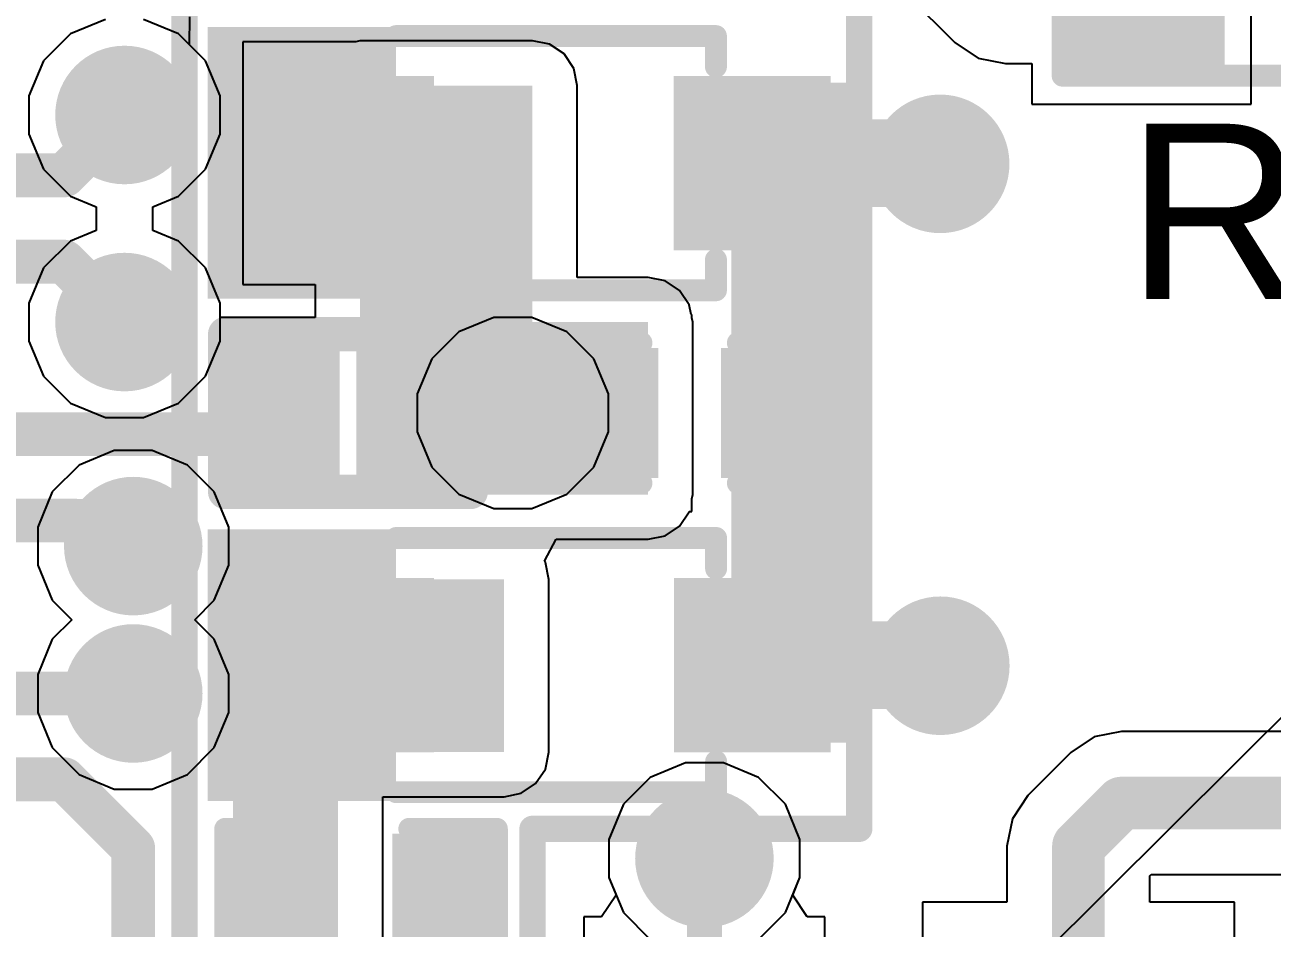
# Model space of a CAD drawing. Header units: millimetres. Extents: x 0 to 5423, y 0 to 5425.
# Drawn here: x 65.77 to 73, y 100.8 to 106.03 of the extents above; entities that cross this region are included whole.
import ezdxf

# ---------------------------------------------------------------- set-up
doc = ezdxf.new("R2010")
doc.units = ezdxf.units.MM
for name, color, linetype in [('BottomLayer', 5, 'Continuous'), ('BottomSolder', 6, 'Continuous'), ('TopLayer', 1, 'Continuous'), ('TopOverlay', 2, 'Continuous'), ('TopPaste', 8, 'Continuous'), ('TopSolder', 216, 'Continuous'), ('ViaHoleLayer', 16, 'Continuous')]:
    doc.layers.add(name, color=color, linetype=linetype)
doc.styles.add('Arial', font='', dxfattribs={"height": 0.2})
doc.styles.get('Arial').set_extended_font_data('Arial')

# ---------------------------------------------------------------- blocks, each defined once
blk = doc.blocks.new('P____PAK_SO_8_138')
at = {"layer": 'TopSolder'}
blk.add_line((2.62857742, -2.43887498), (-5398.322477399999, -5376.64347326), dxfattribs=at)
blk = doc.blocks.new('R___0603_291')
at = {"layer": 'TopLayer'}
for points in [[(-0.3809999999999999, 0.4445), (-0.3810000000000001, -0.4445), (-1.143, -0.4445), (-1.143, 0.4445)], [(1.143, 0.4445), (1.143, -0.4445), (0.3809999999999999, -0.4445), (0.3810000000000001, 0.4445)]]:
    blk.add_hatch(color=1, dxfattribs=at).paths.add_polyline_path(points)
at = {"layer": 'TopPaste'}
for points in [[(-0.3809999999999999, 0.4445), (-0.3810000000000001, -0.4445), (-1.143, -0.4445), (-1.143, 0.4445)], [(1.143, 0.4445), (1.143, -0.4445), (0.3809999999999999, -0.4445), (0.3810000000000001, 0.4445)]]:
    blk.add_hatch(color=8, dxfattribs=at).paths.add_polyline_path(points)
at = {"layer": 'TopSolder'}
for points in [[(-0.2793999999999999, 0.5460999999999999), (-0.2794, -0.5461), (-1.2446, -0.5460999999999999), (-1.2446, 0.5461)], [(1.2446, 0.5460999999999999), (1.2446, -0.5461), (0.2793999999999999, -0.5460999999999999), (0.2794, 0.5461)]]:
    blk.add_hatch(color=216, dxfattribs=at).paths.add_polyline_path(points)
at = {"layer": 'TopOverlay', "const_width": 0.127}
for points in [[(-1.2192, -0.5334), (-1.2192, 0.5334)], [(-1.2192, 0.5334), (1.2192, 0.5334)], [(1.2192, -0.5334), (1.2192, 0.5334)], [(-1.2192, -0.5334), (1.2192, -0.5334)]]:
    blk.add_lwpolyline(points, dxfattribs=at)
at = {"layer": 'TopOverlay', "const_width": 0.0635}
for points in [[(-1.25095, 0.5334, 1), (-1.18745, 0.5334, 1)], [(-1.25095, 0.5334, 1), (-1.18745, 0.5334, 1)], [(1.18745, 0.5334, 1), (1.25095, 0.5334, 1)], [(1.18745, 0.5334, 1), (1.25095, 0.5334, 1)], [(-1.25095, -0.5334, 1), (-1.18745, -0.5334, 1)], [(-1.25095, -0.5334, 1), (-1.18745, -0.5334, 1)], [(1.18745, -0.5334, 1), (1.25095, -0.5334, 1)], [(1.18745, -0.5334, 1), (1.25095, -0.5334, 1)]]:
    blk.add_lwpolyline(points, format="xyb", close=True, dxfattribs=at)
blk = doc.blocks.new('IND_0402_300')
at = {"layer": 'TopLayer'}
for points in [[(-0.5499989, 0.2999994), (-0.1499997, 0.2999994), (-0.1499997, -0.2999994), (-0.5499989, -0.2999994)], [(0.15000224, 0.2999994), (0.55000144, 0.2999994), (0.55000144, -0.2999994), (0.15000224, -0.2999994)]]:
    blk.add_hatch(color=1, dxfattribs=at).paths.add_polyline_path(points)
at = {"layer": 'TopPaste'}
for points in [[(-0.5499989, 0.2999994), (-0.1499997, 0.2999994), (-0.1499997, -0.2999994), (-0.5499989, -0.2999994)], [(0.15000224, 0.2999994), (0.55000144, 0.2999994), (0.55000144, -0.2999994), (0.15000224, -0.2999994)]]:
    blk.add_hatch(color=8, dxfattribs=at).paths.add_polyline_path(points)
at = {"layer": 'TopSolder'}
for points in [[(-0.6515989, 0.4015993999999999), (-0.0483997, 0.4015993999999999), (-0.0483997, -0.4015993999999999), (-0.6515989, -0.4015993999999999)], [(0.04840223999999999, 0.4015993999999999), (0.65160144, 0.4015993999999999), (0.65160144, -0.4015993999999999), (0.04840223999999999, -0.4015993999999999)]]:
    blk.add_hatch(color=216, dxfattribs=at).paths.add_polyline_path(points)
at = {"layer": 'TopOverlay', "const_width": 0.1999996}
for points in [[(-0.7111999999999999, -0.4571999999999999), (-0.7111999999999999, 0.4571999999999999)], [(-0.7111999999999999, 0.4571999999999999), (-0.3048, 0.4571999999999999)], [(-0.3048, 0.4571999999999999), (0.7111999999999999, 0.4571999999999999)], [(0.7111999999999999, -0.4571999999999999), (0.7111999999999999, 0.4571999999999999)], [(-0.7111999999999999, -0.4571999999999999), (-0.3048, -0.4571999999999999)], [(-0.3048, -0.4571999999999999), (0.7111999999999999, -0.4571999999999999)]]:
    blk.add_lwpolyline(points, dxfattribs=at)
at = {"layer": 'TopOverlay', "const_width": 0.0999998}
for points in [[(-0.7611998999999999, 0.4571999999999999, 1), (-0.6612001, 0.4571999999999999, 1)], [(-0.7611998999999999, 0.4571999999999999, 1), (-0.6612001, 0.4571999999999999, 1)], [(-0.3547999, 0.4571999999999999, 1), (-0.2548001, 0.4571999999999999, 1)], [(-0.3547999, 0.4571999999999999, 1), (-0.2548001, 0.4571999999999999, 1)], [(0.6612001, 0.4571999999999999, 1), (0.7611998999999999, 0.4571999999999999, 1)], [(0.6612001, 0.4571999999999999, 1), (0.7611998999999999, 0.4571999999999999, 1)], [(-0.7611998999999999, -0.4571999999999999, 1), (-0.6612001, -0.4571999999999999, 1)], [(-0.7611998999999999, -0.4571999999999999, 1), (-0.6612001, -0.4571999999999999, 1)], [(-0.3547999, -0.4571999999999999, 1), (-0.2548001, -0.4571999999999999, 1)], [(-0.3547999, -0.4571999999999999, 1), (-0.2548001, -0.4571999999999999, 1)], [(0.6612001, -0.4571999999999999, 1), (0.7611998999999999, -0.4571999999999999, 1)], [(0.6612001, -0.4571999999999999, 1), (0.7611998999999999, -0.4571999999999999, 1)]]:
    blk.add_lwpolyline(points, format="xyb", close=True, dxfattribs=at)
blk = doc.blocks.new('SOD_323_336')
at = {"layer": 'TopLayer'}
for points in [[(-0.74999977, -0.4500003700000001), (-1.55000071, -0.4500003699999999), (-1.55000071, 0.4500003700000001), (-0.74999977, 0.4500003699999999)], [(1.55000071, -0.4500003700000001), (0.74999977, -0.4500003699999999), (0.74999977, 0.4500003700000001), (1.55000071, 0.4500003699999999)]]:
    blk.add_hatch(color=1, dxfattribs=at).paths.add_polyline_path(points)
at = {"layer": 'TopOverlay'}
for points in [[(-2.00830942, 0.48216058), (-0.9161094199999998, 0.48216058), (-0.9161094199999998, 0.7869605799999999), (-2.00830942, 0.7869605799999999)], [(-2.00830942, -0.50843942), (-1.57650942, -0.50843942), (-1.57650942, 0.5075605799999999), (-2.00830942, 0.5075605799999999)], [(-2.00830942, -0.78783942), (-0.9161094199999998, -0.78783942), (-0.9161094199999998, -0.48303942), (-2.00830942, -0.48303942)]]:
    blk.add_hatch(color=2, dxfattribs=at).paths.add_polyline_path(points)
at = {"layer": 'TopPaste'}
for points in [[(-0.74999977, -0.4500003700000001), (-1.55000071, -0.4500003699999999), (-1.55000071, 0.4500003700000001), (-0.74999977, 0.4500003699999999)], [(1.55000071, -0.4500003700000001), (0.74999977, -0.4500003699999999), (0.74999977, 0.4500003700000001), (1.55000071, 0.4500003699999999)]]:
    blk.add_hatch(color=8, dxfattribs=at).paths.add_polyline_path(points)
at = {"layer": 'TopSolder'}
for points in [[(-0.69499861, -0.50500153), (-1.60500187, -0.5050015299999998), (-1.60500187, 0.50500153), (-0.69499861, 0.5050015299999998)], [(1.60500187, -0.50500153), (0.69499861, -0.5050015299999998), (0.69499861, 0.50500153), (1.60500187, 0.5050015299999998)]]:
    blk.add_hatch(color=216, dxfattribs=at).paths.add_polyline_path(points)
at = {"layer": 'TopOverlay', "const_width": 0.127}
for points in [[(-0.9143999999999999, 0.7366), (0.9397999999999999, 0.7366)], [(0.9397999999999999, 0.5588), (0.9397999999999999, 0.7366)], [(0.9397999999999999, -0.7366), (0.9397999999999999, -0.5588)], [(-0.9143999999999999, -0.7366), (0.9397999999999999, -0.7366)]]:
    blk.add_lwpolyline(points, dxfattribs=at)
at = {"layer": 'TopOverlay', "const_width": 0.0635}
for points in [[(-0.9461499999999999, 0.7366, 1), (-0.88265, 0.7366, 1)], [(0.9080499999999999, 0.7366, 1), (0.9715499999999999, 0.7366, 1)], [(0.9080499999999999, 0.7366, 1), (0.9715499999999999, 0.7366, 1)], [(0.9080499999999999, 0.5588, 1), (0.9715499999999999, 0.5588, 1)], [(0.9080499999999999, -0.5588, 1), (0.9715499999999999, -0.5588, 1)], [(-0.9461499999999999, -0.7366, 1), (-0.88265, -0.7366, 1)], [(0.9080499999999999, -0.7366, 1), (0.9715499999999999, -0.7366, 1)], [(0.9080499999999999, -0.7366, 1), (0.9715499999999999, -0.7366, 1)]]:
    blk.add_lwpolyline(points, format="xyb", close=True, dxfattribs=at)
blk = doc.blocks.new('SOD_323_337')
at = {"layer": 'TopLayer'}
for points in [[(-0.74999977, -0.4500003700000001), (-1.55000071, -0.4500003699999999), (-1.55000071, 0.4500003700000001), (-0.74999977, 0.4500003699999999)], [(1.55000071, -0.4500003700000001), (0.74999977, -0.4500003699999999), (0.74999977, 0.4500003700000001), (1.55000071, 0.4500003699999999)]]:
    blk.add_hatch(color=1, dxfattribs=at).paths.add_polyline_path(points)
at = {"layer": 'TopOverlay'}
for points in [[(-2.00676002, 0.48513238), (-0.9145600199999999, 0.48513238), (-0.9145600199999999, 0.78993238), (-2.00676002, 0.78993238)], [(-2.00676002, -0.50546762), (-1.57496002, -0.50546762), (-1.57496002, 0.51053238), (-2.00676002, 0.51053238)], [(-2.00676002, -0.7848676199999999), (-0.9145600199999999, -0.7848676199999999), (-0.9145600199999999, -0.4800676199999999), (-2.00676002, -0.4800676199999999)]]:
    blk.add_hatch(color=2, dxfattribs=at).paths.add_polyline_path(points)
at = {"layer": 'TopPaste'}
for points in [[(-0.74999977, -0.4500003700000001), (-1.55000071, -0.4500003699999999), (-1.55000071, 0.4500003700000001), (-0.74999977, 0.4500003699999999)], [(1.55000071, -0.4500003700000001), (0.74999977, -0.4500003699999999), (0.74999977, 0.4500003700000001), (1.55000071, 0.4500003699999999)]]:
    blk.add_hatch(color=8, dxfattribs=at).paths.add_polyline_path(points)
at = {"layer": 'TopSolder'}
for points in [[(-0.69499861, -0.50500153), (-1.60500187, -0.5050015299999998), (-1.60500187, 0.50500153), (-0.69499861, 0.5050015299999998)], [(1.60500187, -0.50500153), (0.69499861, -0.5050015299999998), (0.69499861, 0.50500153), (1.60500187, 0.5050015299999998)]]:
    blk.add_hatch(color=216, dxfattribs=at).paths.add_polyline_path(points)
at = {"layer": 'TopOverlay', "const_width": 0.127}
for points in [[(-0.9143999999999999, 0.7366), (0.9397999999999999, 0.7366)], [(0.9397999999999999, 0.5588), (0.9397999999999999, 0.7366)], [(0.9397999999999999, -0.7366), (0.9397999999999999, -0.5588)], [(-0.9143999999999999, -0.7366), (0.9397999999999999, -0.7366)]]:
    blk.add_lwpolyline(points, dxfattribs=at)
at = {"layer": 'TopOverlay', "const_width": 0.0635}
for points in [[(-0.9461499999999999, 0.7366, 1), (-0.88265, 0.7366, 1)], [(0.9080499999999999, 0.7366, 1), (0.9715499999999999, 0.7366, 1)], [(0.9080499999999999, 0.7366, 1), (0.9715499999999999, 0.7366, 1)], [(0.9080499999999999, 0.5588, 1), (0.9715499999999999, 0.5588, 1)], [(0.9080499999999999, -0.5588, 1), (0.9715499999999999, -0.5588, 1)], [(-0.9461499999999999, -0.7366, 1), (-0.88265, -0.7366, 1)], [(0.9080499999999999, -0.7366, 1), (0.9715499999999999, -0.7366, 1)], [(0.9080499999999999, -0.7366, 1), (0.9715499999999999, -0.7366, 1)]]:
    blk.add_lwpolyline(points, format="xyb", close=True, dxfattribs=at)
blk = doc.blocks.new('____0402_404')
at = {"layer": 'TopLayer'}
for points in [[(-0.6985, -0.3175), (-0.6985, 0.3175), (-0.2412999999999999, 0.3175), (-0.2413, -0.3175)], [(0.2412999999999999, -0.3175), (0.2413, 0.3175), (0.6985, 0.3175), (0.6985, -0.3175)]]:
    blk.add_hatch(color=1, dxfattribs=at).paths.add_polyline_path(points)
at = {"layer": 'TopPaste'}
for points in [[(-0.6985, -0.3175), (-0.6985, 0.3175), (-0.2412999999999999, 0.3175), (-0.2413, -0.3175)], [(0.2412999999999999, -0.3175), (0.2413, 0.3175), (0.6985, 0.3175), (0.6985, -0.3175)]]:
    blk.add_hatch(color=8, dxfattribs=at).paths.add_polyline_path(points)
at = {"layer": 'TopSolder'}
for points in [[(-0.7584998799999999, -0.37749988), (-0.7584998799999999, 0.37749988), (-0.18130012, 0.37749988), (-0.18130012, -0.37749988)], [(0.18130012, -0.37749988), (0.18130012, 0.37749988), (0.7584998799999999, 0.37749988), (0.7584998799999999, -0.37749988)]]:
    blk.add_hatch(color=216, dxfattribs=at).paths.add_polyline_path(points)
at = {"layer": 'TopOverlay', "const_width": 0.127}
for points in [[(-0.2794, 0.4064), (-0.7874, 0.4064)], [(-0.7874, 0.4064), (-0.7874, -0.4064)], [(0.7874, 0.4064), (0.2794, 0.4064)], [(0.7874, 0.4064), (0.7874, -0.4064)], [(-0.2794, -0.4064), (-0.7874, -0.4064)], [(0.7874, -0.4064), (0.2794, -0.4064)]]:
    blk.add_lwpolyline(points, dxfattribs=at)
at = {"layer": 'TopOverlay', "const_width": 0.0635}
for points in [[(-0.8191499999999999, 0.4064, 1), (-0.7556499999999999, 0.4064, 1)], [(-0.8191499999999999, 0.4064, 1), (-0.7556499999999999, 0.4064, 1)], [(-0.31115, 0.4064, 1), (-0.24765, 0.4064, 1)], [(0.24765, 0.4064, 1), (0.31115, 0.4064, 1)], [(0.7556499999999999, 0.4064, 1), (0.8191499999999999, 0.4064, 1)], [(0.7556499999999999, 0.4064, 1), (0.8191499999999999, 0.4064, 1)], [(-0.8191499999999999, -0.4064, 1), (-0.7556499999999999, -0.4064, 1)], [(-0.8191499999999999, -0.4064, 1), (-0.7556499999999999, -0.4064, 1)], [(-0.31115, -0.4064, 1), (-0.24765, -0.4064, 1)], [(0.24765, -0.4064, 1), (0.31115, -0.4064, 1)], [(0.7556499999999999, -0.4064, 1), (0.8191499999999999, -0.4064, 1)], [(0.7556499999999999, -0.4064, 1), (0.8191499999999999, -0.4064, 1)]]:
    blk.add_lwpolyline(points, format="xyb", close=True, dxfattribs=at)
blk = doc.blocks.new('C___0402_406')
at = {"layer": 'TopLayer'}
for points in [[(-0.6985, -0.3175), (-0.6985, 0.3175), (-0.2412999999999999, 0.3175), (-0.2413, -0.3175)], [(0.2412999999999999, -0.3175), (0.2413, 0.3175), (0.6985, 0.3175), (0.6985, -0.3175)]]:
    blk.add_hatch(color=1, dxfattribs=at).paths.add_polyline_path(points)
at = {"layer": 'TopPaste'}
for points in [[(-0.6985, -0.3175), (-0.6985, 0.3175), (-0.2412999999999999, 0.3175), (-0.2413, -0.3175)], [(0.2412999999999999, -0.3175), (0.2413, 0.3175), (0.6985, 0.3175), (0.6985, -0.3175)]]:
    blk.add_hatch(color=8, dxfattribs=at).paths.add_polyline_path(points)
at = {"layer": 'TopSolder'}
for points in [[(-0.7584998799999999, -0.37749988), (-0.7584998799999999, 0.37749988), (-0.18130012, 0.37749988), (-0.18130012, -0.37749988)], [(0.18130012, -0.37749988), (0.18130012, 0.37749988), (0.7584998799999999, 0.37749988), (0.7584998799999999, -0.37749988)]]:
    blk.add_hatch(color=216, dxfattribs=at).paths.add_polyline_path(points)
at = {"layer": 'TopOverlay', "const_width": 0.127}
for points in [[(-0.7874, 0.4064), (-0.7874, -0.4064)], [(-0.2794, 0.4064), (-0.7874, 0.4064)], [(0.7874, 0.4064), (0.2794, 0.4064)], [(0.7874, 0.4064), (0.7874, -0.4064)], [(-0.2794, -0.4064), (-0.7874, -0.4064)], [(0.7874, -0.4064), (0.2794, -0.4064)]]:
    blk.add_lwpolyline(points, dxfattribs=at)
at = {"layer": 'TopOverlay', "const_width": 0.0635}
for points in [[(-0.8191499999999999, 0.4064, 1), (-0.7556499999999999, 0.4064, 1)], [(-0.8191499999999999, 0.4064, 1), (-0.7556499999999999, 0.4064, 1)], [(-0.31115, 0.4064, 1), (-0.24765, 0.4064, 1)], [(0.24765, 0.4064, 1), (0.31115, 0.4064, 1)], [(0.7556499999999999, 0.4064, 1), (0.8191499999999999, 0.4064, 1)], [(0.7556499999999999, 0.4064, 1), (0.8191499999999999, 0.4064, 1)], [(-0.8191499999999999, -0.4064, 1), (-0.7556499999999999, -0.4064, 1)], [(-0.8191499999999999, -0.4064, 1), (-0.7556499999999999, -0.4064, 1)], [(-0.31115, -0.4064, 1), (-0.24765, -0.4064, 1)], [(0.24765, -0.4064, 1), (0.31115, -0.4064, 1)], [(0.7556499999999999, -0.4064, 1), (0.8191499999999999, -0.4064, 1)], [(0.7556499999999999, -0.4064, 1), (0.8191499999999999, -0.4064, 1)]]:
    blk.add_lwpolyline(points, format="xyb", close=True, dxfattribs=at)

msp = doc.modelspace()

# ---------------------------------------------------------------- hatches: boundary and pattern name
at = {"layer": 'BottomLayer'}
h = msp.add_hatch(color=5, dxfattribs=at)
edge = h.paths.add_edge_path()
edge.add_arc((66.3448127, 105.511473), 0.2999994, 0, 360)
h = msp.add_hatch(color=5, dxfattribs=at)
edge = h.paths.add_edge_path()
edge.add_arc((71.07381264, 105.22831126), 0.2999994, 0, 360)
h = msp.add_hatch(color=5, dxfattribs=at)
edge = h.paths.add_edge_path()
edge.add_arc((66.3448127, 104.3113484), 0.2999994, 0, 360)
h = msp.add_hatch(color=5, dxfattribs=at)
edge = h.paths.add_edge_path()
edge.add_arc((68.59626361999999, 103.7844127), 0.2999994, 0, 360)
h = msp.add_hatch(color=5, dxfattribs=at)
edge = h.paths.add_edge_path()
edge.add_arc((66.3956127, 103.0128115), 0.2999994, 0, 360)
h = msp.add_hatch(color=5, dxfattribs=at)
edge = h.paths.add_edge_path()
edge.add_arc((71.07463813999999, 102.31943976), 0.2999994, 0, 360)
h = msp.add_hatch(color=5, dxfattribs=at)
edge = h.paths.add_edge_path()
edge.add_arc((66.3956127, 102.1588127), 0.2999994, 0, 360)
h = msp.add_hatch(color=5, dxfattribs=at)
edge = h.paths.add_edge_path()
edge.add_arc((69.70701324, 101.20301324), 0.2999994, 0, 360)
at = {"layer": 'BottomSolder'}
h = msp.add_hatch(color=6, dxfattribs=at)
edge = h.paths.add_edge_path()
edge.add_arc((66.3448127, 105.511473), 0.4015993999999999, 0, 360)
h = msp.add_hatch(color=6, dxfattribs=at)
edge = h.paths.add_edge_path()
edge.add_arc((71.07381264, 105.22831126), 0.4015993999999999, 0, 360)
h = msp.add_hatch(color=6, dxfattribs=at)
edge = h.paths.add_edge_path()
edge.add_arc((66.3448127, 104.3113484), 0.4015993999999999, 0, 360)
h = msp.add_hatch(color=6, dxfattribs=at)
edge = h.paths.add_edge_path()
edge.add_arc((68.59626361999999, 103.7844127), 0.4015993999999999, 0, 360)
h = msp.add_hatch(color=6, dxfattribs=at)
edge = h.paths.add_edge_path()
edge.add_arc((66.3956127, 103.0128115), 0.4015993999999999, 0, 360)
h = msp.add_hatch(color=6, dxfattribs=at)
edge = h.paths.add_edge_path()
edge.add_arc((71.07463813999999, 102.31943976), 0.4015993999999999, 0, 360)
h = msp.add_hatch(color=6, dxfattribs=at)
edge = h.paths.add_edge_path()
edge.add_arc((66.3956127, 102.1588127), 0.4015993999999999, 0, 360)
h = msp.add_hatch(color=6, dxfattribs=at)
edge = h.paths.add_edge_path()
edge.add_arc((69.70701324, 101.20301324), 0.4015993999999999, 0, 360)
at = {"layer": 'TopLayer'}
h = msp.add_hatch(color=1, dxfattribs=at)
edge = h.paths.add_edge_path()
edge.add_arc((66.3448127, 105.511473), 0.2999994, 0, 360)
for points in [[(68.71019024, 103.32721016), (68.71019024, 105.6822118), (67.71019223999998, 105.6822118), (67.71019223999998, 103.32721016)], [(70.56439024, 101.87333956), (70.56439024, 105.69807156), (69.86271524, 105.69807156), (69.86271524, 101.87333956)], [(67.71641269999999, 103.3113504), (69.3801127, 103.3113504), (69.3801127, 104.3113484), (67.71641269999999, 104.3113484)], [(66.96406216, 101.81944076), (68.54546108, 101.81944076), (68.54546108, 102.81943876), (66.96406216, 102.81943876)], [(67.58306524, 99.67405769999999), (67.58306524, 102.80509538), (66.97346524, 102.80509538), (66.97346524, 99.67405769999999)], [(68.4657127, 99.64230515999999), (68.4657127, 101.30600516), (67.91961778, 101.30600516), (67.91961778, 99.64230515999999)]]:
    msp.add_hatch(color=1, dxfattribs=at).paths.add_polyline_path(points)
h = msp.add_hatch(color=1, dxfattribs=at)
edge = h.paths.add_edge_path()
edge.add_arc((71.07381264, 105.22831126), 0.2999994, 0, 360)
h = msp.add_hatch(color=1, dxfattribs=at)
edge = h.paths.add_edge_path()
edge.add_arc((66.3448127, 104.3113484), 0.2999994, 0, 360)
h = msp.add_hatch(color=1, dxfattribs=at)
edge = h.paths.add_edge_path()
edge.add_arc((68.59626361999999, 103.7844127), 0.2999994, 0, 360)
h = msp.add_hatch(color=1, dxfattribs=at)
edge = h.paths.add_edge_path()
edge.add_arc((66.3956127, 103.0128115), 0.2999994, 0, 360)
h = msp.add_hatch(color=1, dxfattribs=at)
edge = h.paths.add_edge_path()
edge.add_arc((71.07463813999999, 102.31943976), 0.2999994, 0, 360)
h = msp.add_hatch(color=1, dxfattribs=at)
edge = h.paths.add_edge_path()
edge.add_arc((66.3956127, 102.1588127), 0.2999994, 0, 360)
h = msp.add_hatch(color=1, dxfattribs=at)
edge = h.paths.add_edge_path()
edge.add_arc((69.70701324, 101.20301324), 0.2999994, 0, 360)
at = {"layer": 'TopSolder'}
h = msp.add_hatch(color=216, dxfattribs=at)
edge = h.paths.add_edge_path()
edge.add_arc((66.3448127, 105.511473), 0.4015993999999999, 0, 360)
h = msp.add_hatch(color=216, dxfattribs=at)
edge = h.paths.add_edge_path()
edge.add_arc((71.07381264, 105.22831126), 0.4015993999999999, 0, 360)
h = msp.add_hatch(color=216, dxfattribs=at)
edge = h.paths.add_edge_path()
edge.add_arc((66.3448127, 104.3113484), 0.4015993999999999, 0, 360)
h = msp.add_hatch(color=216, dxfattribs=at)
edge = h.paths.add_edge_path()
edge.add_arc((68.59626361999999, 103.7844127), 0.4015993999999999, 0, 360)
h = msp.add_hatch(color=216, dxfattribs=at)
edge = h.paths.add_edge_path()
edge.add_arc((66.3956127, 103.0128115), 0.4015993999999999, 0, 360)
h = msp.add_hatch(color=216, dxfattribs=at)
edge = h.paths.add_edge_path()
edge.add_arc((71.07463813999999, 102.31943976), 0.4015993999999999, 0, 360)
h = msp.add_hatch(color=216, dxfattribs=at)
edge = h.paths.add_edge_path()
edge.add_arc((66.3956127, 102.1588127), 0.4015993999999999, 0, 360)
h = msp.add_hatch(color=216, dxfattribs=at)
edge = h.paths.add_edge_path()
edge.add_arc((69.70701324, 101.20301324), 0.4015993999999999, 0, 360)
at = {"layer": 'ViaHoleLayer'}
h = msp.add_hatch(color=16, dxfattribs=at)
edge = h.paths.add_edge_path()
edge.add_arc((66.3448127, 105.511473), 0.1499997, 0, 360)
h = msp.add_hatch(color=16, dxfattribs=at)
edge = h.paths.add_edge_path()
edge.add_arc((71.07381264, 105.22831126), 0.1499997, 0, 360)
h = msp.add_hatch(color=16, dxfattribs=at)
edge = h.paths.add_edge_path()
edge.add_arc((66.3448127, 104.3113484), 0.1499997, 0, 360)
h = msp.add_hatch(color=16, dxfattribs=at)
edge = h.paths.add_edge_path()
edge.add_arc((68.59626361999999, 103.7844127), 0.1499997, 0, 360)
h = msp.add_hatch(color=16, dxfattribs=at)
edge = h.paths.add_edge_path()
edge.add_arc((66.3956127, 103.0128115), 0.1499997, 0, 360)
h = msp.add_hatch(color=16, dxfattribs=at)
edge = h.paths.add_edge_path()
edge.add_arc((71.07463813999999, 102.31943976), 0.1499997, 0, 360)
h = msp.add_hatch(color=16, dxfattribs=at)
edge = h.paths.add_edge_path()
edge.add_arc((66.3956127, 102.1588127), 0.1499997, 0, 360)
h = msp.add_hatch(color=16, dxfattribs=at)
edge = h.paths.add_edge_path()
edge.add_arc((69.70701324, 101.20301324), 0.1499997, 0, 360)

# ---------------------------------------------------------------- linework, layer by layer
at = {"layer": 'BottomLayer'}
for p, q in [((66.23461479999999, 106.0654724), (66.03099824, 105.9811317)), ((66.65862716, 105.9811317), (66.4550106, 106.0654724)), ((66.03099824, 105.9811317), (65.875154, 105.82528746)), ((66.8144714, 105.82528746), (66.65862716, 105.9811317)), ((65.875154, 105.82528746), (65.7908133, 105.6216709)), ((66.8988121, 105.6216709), (66.8144714, 105.82528746)), ((65.7908133, 105.6216709), (65.7908133, 105.4012751)), ((66.8988121, 105.4012751), (66.8988121, 105.6216709)), ((65.7908133, 105.4012751), (65.875154, 105.19765854)), ((66.8144714, 105.19765854), (66.8988121, 105.4012751)), ((65.875154, 105.19765854), (66.03099824, 105.0418143)), ((66.65862716, 105.0418143), (66.8144714, 105.19765854)), ((66.03099824, 105.0418143), (66.17988542, 104.9801431)), ((66.50973998, 104.9801431), (66.65862716, 105.0418143)), ((66.17988542, 104.9801431), (66.17988542, 104.8426783)), ((66.50973998, 104.8426783), (66.50973998, 104.9801431)), ((66.17988542, 104.8426783), (66.03099824, 104.7810071)), ((66.65862716, 104.7810071), (66.50973998, 104.8426783)), ((66.03099824, 104.7810071), (65.875154, 104.62516286)), ((66.8144714, 104.62516286), (66.65862716, 104.7810071)), ((65.875154, 104.62516286), (65.7908133, 104.4215463)), ((66.8988121, 104.4215463), (66.8144714, 104.62516286)), ((65.7908133, 104.4215463), (65.7908133, 104.2011505)), ((66.8988121, 104.2011505), (66.8988121, 104.4215463)), ((68.48606572, 104.3384121), (68.28244916, 104.2540714)), ((68.70646152, 104.3384121), (68.48606572, 104.3384121)), ((68.91007807999999, 104.2540714), (68.70646152, 104.3384121)), ((65.7908133, 104.2011505), (65.875154, 103.99753394)), ((66.8144714, 103.99753394), (66.8988121, 104.2011505)), ((68.28244916, 104.2540714), (68.12660491999999, 104.09822716)), ((69.06592232, 104.09822716), (68.91007807999999, 104.2540714)), ((68.12660491999999, 104.09822716), (68.04226421999999, 103.8946106)), ((69.15026302, 103.8946106), (69.06592232, 104.09822716)), ((65.875154, 103.99753394), (66.03099824, 103.8416897)), ((66.65862716, 103.8416897), (66.8144714, 103.99753394)), ((66.03099824, 103.8416897), (66.23461479999999, 103.757349)), ((66.4550106, 103.757349), (66.65862716, 103.8416897)), ((68.04226421999999, 103.8946106), (68.04226421999999, 103.6742148)), ((69.15026302, 103.6742148), (69.15026302, 103.8946106)), ((66.23461479999999, 103.757349), (66.4550106, 103.757349)), ((68.04226421999999, 103.6742148), (68.12660491999999, 103.47059824)), ((69.06592232, 103.47059824), (69.15026302, 103.6742148)), ((66.2854148, 103.5668109), (66.08179824, 103.4824702)), ((66.5058106, 103.5668109), (66.2854148, 103.5668109)), ((66.70942715999999, 103.4824702), (66.5058106, 103.5668109)), ((66.08179824, 103.4824702), (65.92595399999999, 103.32662596)), ((66.8652714, 103.32662596), (66.70942715999999, 103.4824702)), ((68.12660491999999, 103.47059824), (68.28244916, 103.314754)), ((68.91007807999999, 103.314754), (69.06592232, 103.47059824)), ((65.92595399999999, 103.32662596), (65.84161329999999, 103.1230094)), ((66.9496121, 103.1230094), (66.8652714, 103.32662596)), ((68.28244916, 103.314754), (68.48606572, 103.2304133)), ((68.70646152, 103.2304133), (68.91007807999999, 103.314754)), ((68.48606572, 103.2304133), (68.70646152, 103.2304133)), ((65.84161329999999, 103.1230094), (65.84161329999999, 102.9026136)), ((66.9496121, 102.9026136), (66.9496121, 103.1230094)), ((65.84161329999999, 102.9026136), (65.92595399999999, 102.69899704)), ((66.8652714, 102.69899704), (66.9496121, 102.9026136)), ((65.92595399999999, 102.69899704), (66.03913894, 102.5858121)), ((66.75208645999999, 102.5858121), (66.8652714, 102.69899704)), ((66.03913894, 102.5858121), (65.92595399999999, 102.47262716)), ((66.8652714, 102.47262716), (66.75208645999999, 102.5858121)), ((65.92595399999999, 102.47262716), (65.84161329999999, 102.2690106)), ((66.9496121, 102.2690106), (66.8652714, 102.47262716)), ((65.84161329999999, 102.2690106), (65.84161329999999, 102.0486148)), ((66.9496121, 102.0486148), (66.9496121, 102.2690106)), ((65.84161329999999, 102.0486148), (65.92595399999999, 101.84499824)), ((66.8652714, 101.84499824), (66.9496121, 102.0486148)), ((65.92595399999999, 101.84499824), (66.08179824, 101.689154)), ((66.70942715999999, 101.689154), (66.8652714, 101.84499824)), ((69.59681533999999, 101.75701264), (69.39319877999999, 101.67267194)), ((69.81721114, 101.75701264), (69.59681533999999, 101.75701264)), ((70.0208277, 101.67267194), (69.81721114, 101.75701264)), ((66.08179824, 101.689154), (66.2854148, 101.6048133)), ((66.5058106, 101.6048133), (66.70942715999999, 101.689154)), ((69.39319877999999, 101.67267194), (69.23735454, 101.5168277)), ((70.17667193999999, 101.5168277), (70.0208277, 101.67267194)), ((66.2854148, 101.6048133), (66.5058106, 101.6048133)), ((69.23735454, 101.5168277), (69.15301383999999, 101.31321114)), ((70.26101263999999, 101.31321114), (70.17667193999999, 101.5168277)), ((69.15301383999999, 101.31321114), (69.15301383999999, 101.09281534)), ((70.26101263999999, 101.09281534), (70.26101263999999, 101.31321114)), ((69.15301383999999, 101.09281534), (69.23735454, 100.88919878)), ((70.17667193999999, 100.88919878), (70.26101263999999, 101.09281534)), ((69.23735454, 100.88919878), (69.39319877999999, 100.73335454)), ((70.0208277, 100.73335454), (70.17667193999999, 100.88919878))]:
    msp.add_line(p, q, dxfattribs=at)
at = {"layer": 'TopLayer'}
for p, q in [((72.87588421999999, 105.57413734), (72.87588421999999, 106.97113734)), ((70.8160128, 106.27369652), (71.15880358, 105.93090574)), ((66.72209922, 105.91765964), (66.72405502, 106.08103244)), ((67.68517578, 105.9362118), (67.03001325999999, 105.9362118)), ((67.03001325999999, 105.9362118), (67.03001325999999, 104.5282136)), ((67.71019223999998, 105.94118766), (67.68517578, 105.9362118)), ((68.71019024, 105.94118766), (67.71019223999998, 105.94118766)), ((68.80929596, 105.92147472), (68.71019024, 105.94118766)), ((71.15880358, 105.93090574), (71.29323308000001, 105.84108372)), ((66.8144714, 105.82528746), (66.72209922, 105.91765964)), ((68.89331408, 105.86533564), (68.80929596, 105.92147472)), ((68.94945315999999, 105.78131752), (68.89331408, 105.86533564)), ((66.8988121, 105.6216709), (66.8144714, 105.82528746)), ((68.9691661, 105.6822118), (68.94945315999999, 105.78131752)), ((71.29323308000001, 105.84108372), (71.45180273999999, 105.809542)), ((71.45180273999999, 105.809542), (71.60588422000001, 105.809542)), ((71.60588422000001, 105.809542), (71.60588422000001, 105.57413734)), ((68.9691661, 104.57032426), (68.9691661, 105.6822118)), ((66.8988121, 105.4012751), (66.8988121, 105.6216709)), ((71.60588422000001, 105.57413734), (72.87588421999999, 105.57413734)), ((66.8144714, 105.19765854), (66.8988121, 105.4012751)), ((66.65862716, 105.0418143), (66.8144714, 105.19765854)), ((66.50973998, 104.9801431), (66.65862716, 105.0418143)), ((66.50973998, 104.8426783), (66.50973998, 104.9801431)), ((66.65862716, 104.7810071), (66.50973998, 104.8426783)), ((66.8144714, 104.62516286), (66.65862716, 104.7810071)), ((66.8988121, 104.4215463), (66.8144714, 104.62516286)), ((69.3801127, 104.57032426), (68.9691661, 104.57032426)), ((69.47921842, 104.55061132), (69.3801127, 104.57032426)), ((69.56323653999999, 104.49447224), (69.47921842, 104.55061132)), ((67.03001325999999, 104.5282136), (67.45121637999999, 104.5282136)), ((67.45121637999999, 104.5282136), (67.45121637999999, 104.3384121)), ((69.61937562, 104.41045412), (69.56323653999999, 104.49447224)), ((66.8988121, 104.3384121), (66.8988121, 104.4215463)), ((69.63022396, 104.3559127), (69.61937562, 104.41045412)), ((67.45121637999999, 104.3384121), (66.8988121, 104.3384121)), ((69.63411269999999, 104.3559127), (69.63022396, 104.3559127)), ((69.63411269999999, 104.33636486), (69.63411269999999, 104.3559127)), ((69.63908855999999, 104.3113484), (69.63411269999999, 104.33636486)), ((69.63908855999999, 103.3113504), (69.63908855999999, 104.3113484)), ((69.63411269999999, 103.28633394), (69.63908855999999, 103.3113504)), ((69.63411269999999, 103.2129127), (69.63411269999999, 103.28633394)), ((69.56323653999999, 103.12822656), (69.61937562, 103.21224468)), ((69.61937562, 103.21224468), (69.6195077, 103.2129127)), ((69.6195077, 103.2129127), (69.63411269999999, 103.2129127)), ((69.47921842, 103.07208748), (69.56323653999999, 103.12822656)), ((68.7801647, 102.92537454), (68.8480462, 103.05237454)), ((68.8480462, 103.05237454), (69.3801127, 103.05237454)), ((69.3801127, 103.05237454), (69.47921842, 103.07208748)), ((68.78472654, 102.91854448), (68.7801647, 102.92537454)), ((68.80443948, 102.81943876), (68.78472654, 102.91854448)), ((68.80443948, 101.81944076), (68.80443948, 102.81943876)), ((71.96649818, 101.90663388), (71.83206867999999, 101.81681186)), ((72.12506784, 101.9381756), (71.96649818, 101.90663388)), ((73.6727127, 101.9381756), (72.12506784, 101.9381756)), ((68.78472654, 101.72033504), (68.80443948, 101.81944076)), ((71.83206867999999, 101.81681186), (71.58221395999999, 101.56695714)), ((69.59681533999999, 101.75701264), (69.39319877999999, 101.67267194)), ((69.81721114, 101.75701264), (69.59681533999999, 101.75701264)), ((70.0208277, 101.67267194), (69.81721114, 101.75701264)), ((68.72858746, 101.63631692), (68.78472654, 101.72033504)), ((69.39319877999999, 101.67267194), (69.23735454, 101.5168277)), ((70.17667193999999, 101.5168277), (70.0208277, 101.67267194)), ((68.64456934, 101.58017784), (68.72858746, 101.63631692)), ((67.84204109999999, 99.67405769999999), (67.84204109999999, 101.5604649)), ((67.84204109999999, 101.5604649), (68.54546361999999, 101.5604649)), ((68.54546361999999, 101.5604649), (68.64456934, 101.58017784)), ((69.23735454, 101.5168277), (69.15301383999999, 101.31321114)), ((70.26101263999999, 101.31321114), (70.17667193999999, 101.5168277)), ((71.58221395999999, 101.56695714), (71.49239193999999, 101.43252764)), ((71.49239193999999, 101.43252764), (71.46085022, 101.27395798)), ((69.15301383999999, 101.31321114), (69.15301383999999, 101.09281534)), ((70.26101263999999, 101.09281534), (70.26101263999999, 101.31321114)), ((71.46085022, 101.27395798), (71.46085022, 100.94961014)), ((69.15301383999999, 101.09281534), (69.19542929999999, 100.99041524)), ((70.21859717999999, 100.99041524), (70.26101263999999, 101.09281534)), ((72.28957601999998, 101.10232256), (72.29670326, 101.1094498)), ((72.28957601999998, 100.94961014), (72.28957601999998, 101.10232256)), ((72.29670326, 101.1094498), (73.6727127, 101.1094498)), ((69.19542929999999, 100.99041524), (69.11057043999999, 100.8634127)), ((70.30345603999999, 100.8634127), (70.21859717999999, 100.99041524)), ((71.46085022, 100.94961014), (70.97121442, 100.94961014)), ((70.97121442, 100.94961014), (70.97121442, 99.12761225999999)), ((72.77921182, 100.94961014), (72.28957601999998, 100.94961014)), ((72.77921182, 98.54161393999999), (72.77921182, 100.94961014)), ((69.11057043999999, 100.8634127), (69.00851324, 100.8634127)), ((69.00851324, 100.8634127), (69.00851324, 99.59341269999999)), ((70.40551324, 100.8634127), (70.30345603999999, 100.8634127)), ((70.40551324, 99.59341269999999), (70.40551324, 100.8634127))]:
    msp.add_line(p, q, dxfattribs=at)
for points, const_width in [([(65.99468639999999, 105.1613467), (66.3448127, 105.511473)], 0.254), ([(70.13401264, 105.2322127), (71.07381264, 105.2322127)], 0.508), ([(67.68401245999999, 105.1822128), (67.68401245999999, 105.2322127)], 0.254), ([(65.08431230000001, 105.1613467), (65.99468639999999, 105.1613467)], 0.254), ([(67.68401245999999, 105.1822128), (67.99021454, 104.87601072)], 0.254), ([(67.99021454, 103.7844127), (67.99021454, 104.87601072)], 0.254), ([(65.08431230000001, 104.6614747), (65.99468639999999, 104.6614747)], 0.254), ([(65.99468639999999, 104.6614747), (66.3448127, 104.3113484)], 0.254), ([(67.2140134, 103.8114129), (67.2140134, 103.9114127)], 0.254), ([(67.0640772, 103.6614767), (67.2140134, 103.8114129)], 0.254), ([(67.99021454, 103.7844127), (68.59626361999999, 103.7844127)], 0.254), ([(68.59626361999999, 103.7844127), (69.1515127, 103.7844127)], 0.254), ([(65.08431230000001, 103.6614767), (67.0640772, 103.6614767)], 0.254), ([(65.08431230000001, 103.1613507), (66.03700788, 103.1613507)], 0.254), ([(70.13483814, 102.3233412), (71.07463813999999, 102.3233412)], 0.508), ([(65.08685229999999, 102.1588127), (66.3956127, 102.1588127)], 0.254), ([(65.08431230000001, 101.6614807), (65.99468639999999, 101.6614807)], 0.254), ([(65.99468639999999, 101.6614807), (66.3956127, 101.2605544)], 0.254), ([(71.87521312, 101.27395798), (72.12506784, 101.5238127)], 0.3048), ([(72.12506784, 101.5238127), (74.1553127, 101.5238127)], 0.3048), ([(66.3956127, 96.48687331999999), (66.3956127, 101.2605544)], 0.254), ([(71.87521312, 99.74561204), (71.87521312, 101.27395798)], 0.3048), ([(69.70701324, 100.2284127), (69.70701324, 101.20301324)], 0.2032)]:
    msp.add_lwpolyline(points, dxfattribs=dict(at, const_width=const_width))
for points, const_width in [([(66.28131269999999, 105.511473, 1), (66.4083127, 105.511473, 1)], 0.127), ([(70.00701264, 105.2322127, 1), (70.26101263999999, 105.2322127, 1)], 0.254), ([(70.94681263999999, 105.2322127, 1), (71.20081264, 105.2322127, 1)], 0.254), ([(67.62051246, 105.2322127, 1), (67.74751246, 105.2322127, 1)], 0.127), ([(65.93118639999999, 105.1613467, 1), (66.0581864, 105.1613467, 1)], 0.127), ([(65.93118639999999, 105.1613467, 1), (66.0581864, 105.1613467, 1)], 0.127), ([(67.62051246, 105.1822128, 1), (67.74751246, 105.1822128, 1)], 0.127), ([(67.62051246, 105.1822128, 1), (67.74751246, 105.1822128, 1)], 0.127), ([(67.92671453999999, 104.87601072, 1), (68.05371454, 104.87601072, 1)], 0.127), ([(67.92671453999999, 104.87601072, 1), (68.05371454, 104.87601072, 1)], 0.127), ([(65.93118639999999, 104.6614747, 1), (66.0581864, 104.6614747, 1)], 0.127), ([(65.93118639999999, 104.6614747, 1), (66.0581864, 104.6614747, 1)], 0.127), ([(66.28131269999999, 104.3113484, 1), (66.4083127, 104.3113484, 1)], 0.127), ([(67.15051340000001, 103.9114127, 1), (67.2775134, 103.9114127, 1)], 0.127), ([(67.15051340000001, 103.8114129, 1), (67.2775134, 103.8114129, 1)], 0.127), ([(67.15051340000001, 103.8114129, 1), (67.2775134, 103.8114129, 1)], 0.127), ([(67.92671453999999, 103.7844127, 1), (68.05371454, 103.7844127, 1)], 0.127), ([(67.92671453999999, 103.7844127, 1), (68.05371454, 103.7844127, 1)], 0.127), ([(68.53276362, 103.7844127, 1), (68.65976361999999, 103.7844127, 1)], 0.127), ([(68.53276362, 103.7844127, 1), (68.65976361999999, 103.7844127, 1)], 0.127), ([(69.0880127, 103.7844127, 1), (69.2150127, 103.7844127, 1)], 0.127), ([(67.0005772, 103.6614767, 1), (67.1275772, 103.6614767, 1)], 0.127), ([(67.0005772, 103.6614767, 1), (67.1275772, 103.6614767, 1)], 0.127), ([(65.97350788, 103.1613507, 1), (66.10050788, 103.1613507, 1)], 0.127), ([(65.97350788, 103.1613507, 1), (66.10050788, 103.1613507, 1)], 0.127), ([(66.10814565999999, 103.1431516, 1), (66.23514566, 103.1431516, 1)], 0.127), ([(66.10814565999999, 103.1431516, 1), (66.23514566, 103.1431516, 1)], 0.127), ([(66.3321127, 103.0128115, 1), (66.45911269999999, 103.0128115, 1)], 0.127), ([(70.00783813999999, 102.3233412, 1), (70.26183814, 102.3233412, 1)], 0.254), ([(70.94763814, 102.3233412, 1), (71.20163814, 102.3233412, 1)], 0.254), ([(66.3321127, 102.1588127, 1), (66.45911269999999, 102.1588127, 1)], 0.127), ([(65.93118639999999, 101.6614807, 1), (66.0581864, 101.6614807, 1)], 0.127), ([(65.93118639999999, 101.6614807, 1), (66.0581864, 101.6614807, 1)], 0.127), ([(72.04886783999999, 101.5238127, 1), (72.20126784, 101.5238127, 1)], 0.1524), ([(72.04886783999999, 101.5238127, 1), (72.20126784, 101.5238127, 1)], 0.1524), ([(66.3321127, 101.2605544, 1), (66.45911269999999, 101.2605544, 1)], 0.127), ([(66.3321127, 101.2605544, 1), (66.45911269999999, 101.2605544, 1)], 0.127), ([(71.79901312, 101.27395798, 1), (71.95141312, 101.27395798, 1)], 0.1524), ([(71.79901312, 101.27395798, 1), (71.95141312, 101.27395798, 1)], 0.1524), ([(69.65621324, 101.20301324, 1), (69.75781324, 101.20301324, 1)], 0.1016)]:
    msp.add_lwpolyline(points, format="xyb", close=True, dxfattribs=dict(at, const_width=const_width))
at = {"layer": 'TopLayer', "const_width": 0.254}
for points in [[(66.03700788, 103.1613507, -0.06727684599708275), (66.17164566, 103.1431516)], [(66.17164566, 103.1431516, -0.1298972113486024), (66.3956127, 103.0128115)]]:
    msp.add_lwpolyline(points, format="xyb", dxfattribs=at)
at = {"layer": 'TopOverlay', "const_width": 0.1524}
for points in [[(66.69267078, 99.34582619999999), (66.69267078, 108.2294127)], [(70.60473814, 101.37428544), (70.60473814, 106.2736127)], [(68.71019024, 101.37428544), (70.60473814, 101.37428544)], [(68.71019024, 99.34582619999999), (68.71019024, 101.37428544)]]:
    msp.add_lwpolyline(points, dxfattribs=at)
at = {"layer": 'TopOverlay', "const_width": 0.0762}
for points in [[(68.67209024, 101.37428544, 1), (68.74829024, 101.37428544, 1)], [(68.67209024, 101.37428544, 1), (68.74829024, 101.37428544, 1)], [(70.56663814, 101.37428544, 1), (70.64283814, 101.37428544, 1)], [(70.56663814, 101.37428544, 1), (70.64283814, 101.37428544, 1)]]:
    msp.add_lwpolyline(points, format="xyb", close=True, dxfattribs=at)

# ---------------------------------------------------------------- block references
at = {"rotation": 180}
for name, p in [('P____PAK_SO_8_138', (24.4348127, 48.5902127)), ('____0402_404', (69.62141270000001, 103.7844127)), ('C___0402_406', (67.71641269999999, 100.96788544))]:
    msp.add_blockref(name, p, dxfattribs=at)
for name, p in [('R___0603_291', (73.00288422, 106.27263734)), ('SOD_323_337', (68.8340127, 105.2322127)), ('IND_0402_300', (67.64021269999999, 103.7844127)), ('SOD_323_336', (68.8348382, 102.3233412))]:
    msp.add_blockref(name, p)

# ---------------------------------------------------------------- texts
at = {"layer": 'TopOverlay', "style": 'Arial'}
msp.add_text('R5', height=1.016, dxfattribs=at).set_placement((72.15322119999999, 104.4449778))

doc.saveas('drawing.dxf')
